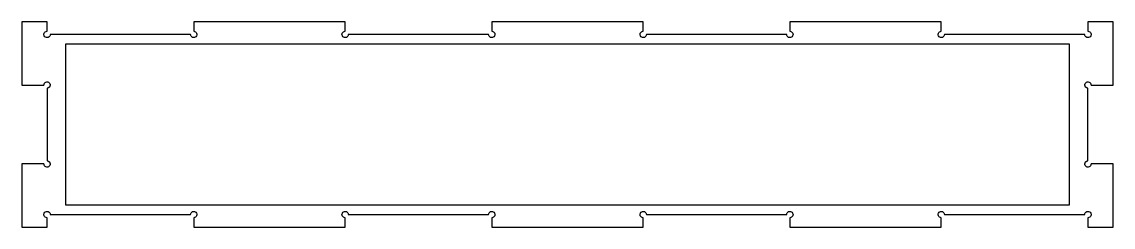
# Model space of a CAD drawing. Header units: millimetres. Extents: x -173 to 173, y -33 to 33.
import ezdxf

# ---------------------------------------------------------------- set-up
doc = ezdxf.new("R2010")
doc.units = ezdxf.units.MM

msp = doc.modelspace()

# ---------------------------------------------------------------- linework, layer by layer
msp.add_lwpolyline([(166, 12.5), (173, 12.5), (173, 32.5), (165, 32.5), (165, 29.5, -2.414214), (164, 28.5), (119.5, 28.5, -2.414214), (118.5, 29.5), (118.5, 32.5), (70.5, 32.5), (70.5, 29.5, -2.414214), (69.5, 28.5), (25, 28.5, -2.414214), (24, 29.5), (24, 32.5), (-24, 32.5), (-24, 29.5, -2.414214), (-25, 28.5), (-69.5, 28.5, -2.414214), (-70.5, 29.5), (-70.5, 32.5), (-118.5, 32.5), (-118.5, 29.5, -2.414214), (-119.5, 28.5), (-164, 28.5, -2.414214), (-165, 29.5), (-165, 32.5), (-173, 32.5), (-173, 12.5), (-166, 12.5, -2.414214), (-165, 11.5), (-165, -11.5, -2.414214), (-166, -12.5), (-173, -12.5), (-173, -32.5), (-165, -32.5), (-165, -29.5, -2.414214), (-164, -28.5), (-119.5, -28.5, -2.414214), (-118.5, -29.5), (-118.5, -32.5), (-70.5, -32.5), (-70.5, -29.5, -2.414214), (-69.5, -28.5), (-25, -28.5, -2.414214), (-24, -29.5), (-24, -32.5), (24, -32.5), (24, -29.5, -2.414214), (25, -28.5), (69.5, -28.5, -2.414214), (70.5, -29.5), (70.5, -32.5), (118.5, -32.5), (118.5, -29.5, -2.414214), (119.5, -28.5), (164, -28.5, -2.414214), (165, -29.5), (165, -32.5), (173, -32.5), (173, -12.5), (166, -12.5, -2.414214), (165, -11.5), (165, 11.5, -2.414214)], format="xyb", close=True)
msp.add_lwpolyline([(-159, -25.5), (-159, 25.5), (159, 25.5), (159, -25.5)], close=True)

doc.saveas('drawing.dxf')
